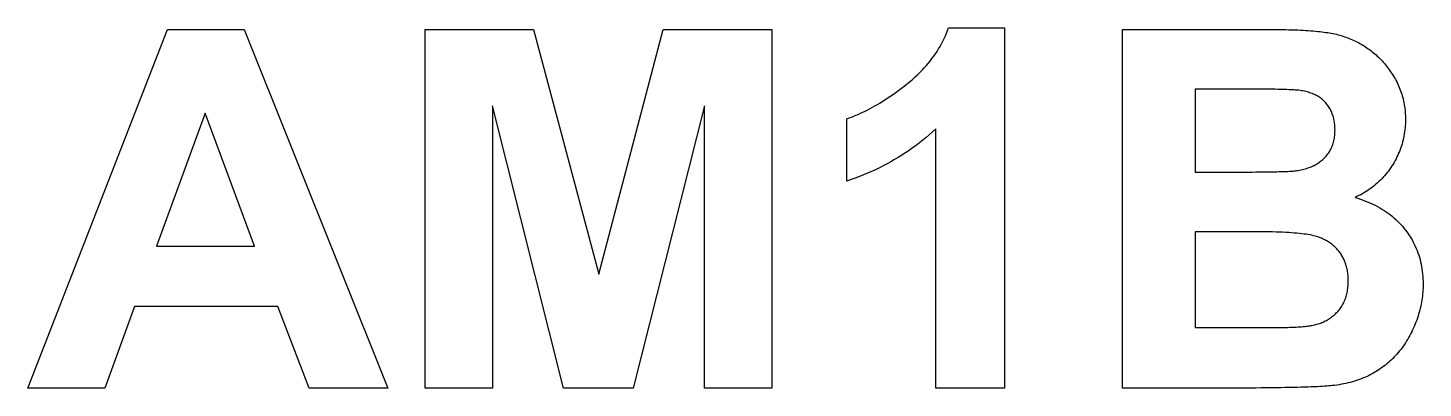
# Model space of a CAD drawing. Header units: millimetres. Extents: x 0 to 9.3, y 0 to 2.4.
import ezdxf

# ---------------------------------------------------------------- set-up
doc = ezdxf.new("R2010")
doc.units = ezdxf.units.MM
doc.layers.add('LASER_OUTLINE', color=7, linetype='Continuous')

msp = doc.modelspace()

# ---------------------------------------------------------------- linework, layer by layer
at = {"layer": 'LASER_OUTLINE'}
for points in [[(2.3984, 0), (1.8734, 0), (1.6647, 0.5429), (0.7092, 0.5429), (0.512, 0), (0, 0), (0.931, 2.3902), (1.4413, 2.3902)], [(2.6478, 0), (2.6478, 2.3902), (3.3701, 2.3902), (3.8038, 0.7598), (4.2326, 2.3902), (4.9565, 2.3902), (4.9565, 0), (4.5082, 0), (4.5082, 1.8815), (4.0337, 0), (3.569, 0), (3.0962, 1.8815), (3.0962, 0)], [(6.5071, 0), (6.0489, 0), (6.0489, 1.7266), (6.0278, 1.7073), (6.0064, 1.6883), (5.9847, 1.6698), (5.9627, 1.6518), (5.9404, 1.6341), (5.9178, 1.6169), (5.8948, 1.6001), (5.8716, 1.5837), (5.848, 1.5677), (5.8241, 1.5522), (5.7999, 1.5371), (5.7754, 1.5224), (5.7506, 1.5082), (5.7255, 1.4943), (5.7, 1.4809), (5.6743, 1.4679), (5.6482, 1.4554), (5.6218, 1.4432), (5.5952, 1.4315), (5.5682, 1.4202), (5.5409, 1.4094), (5.5132, 1.3989), (5.4853, 1.3889), (5.4571, 1.3793), (5.4571, 1.7951), (5.4721, 1.8002), (5.4872, 1.8056), (5.5024, 1.8114), (5.5177, 1.8176), (5.5331, 1.8241), (5.5487, 1.831), (5.5643, 1.8383), (5.5801, 1.8459), (5.5959, 1.8539), (5.6119, 1.8623), (5.628, 1.871), (5.6442, 1.8801), (5.6604, 1.8896), (5.6768, 1.8994), (5.6934, 1.9096), (5.71, 1.9201), (5.7267, 1.931), (5.7435, 1.9423), (5.7604, 1.954), (5.7775, 1.966), (5.7946, 1.9783), (5.8119, 1.9911), (5.8293, 2.0042), (5.8467, 2.0177), (5.864, 2.0314), (5.8809, 2.0454), (5.8973, 2.0595), (5.9132, 2.0738), (5.9286, 2.0883), (5.9436, 2.103), (5.9582, 2.1179), (5.9723, 2.133), (5.9859, 2.1482), (5.9991, 2.1637), (6.0118, 2.1793), (6.024, 2.1952), (6.0358, 2.2112), (6.0472, 2.2274), (6.0581, 2.2438), (6.0685, 2.2604), (6.0784, 2.2772), (6.0879, 2.2942), (6.097, 2.3113), (6.1056, 2.3287), (6.1137, 2.3462), (6.1214, 2.364), (6.1286, 2.3819), (6.1353, 2.4), (6.5071, 2.4)], [(7.2946, 2.3902), (8.25, 2.3902), (8.2734, 2.3902), (8.2963, 2.3901), (8.3187, 2.3898), (8.3406, 2.3896), (8.3619, 2.3892), (8.3828, 2.3887), (8.4032, 2.3882), (8.4231, 2.3876), (8.4425, 2.3869), (8.4614, 2.3861), (8.4797, 2.3853), (8.4976, 2.3843), (8.515, 2.3833), (8.5319, 2.3822), (8.5483, 2.381), (8.5641, 2.3797), (8.5795, 2.3784), (8.5944, 2.3769), (8.6088, 2.3754), (8.6226, 2.3738), (8.636, 2.3721), (8.6489, 2.3704), (8.6612, 2.3685), (8.6731, 2.3666), (8.6847, 2.3645), (8.6961, 2.3623), (8.7075, 2.3599), (8.7188, 2.3573), (8.7299, 2.3545), (8.741, 2.3515), (8.7519, 2.3484), (8.7628, 2.3451), (8.7735, 2.3416), (8.7842, 2.338), (8.7947, 2.3341), (8.8052, 2.3301), (8.8155, 2.3259), (8.8257, 2.3215), (8.8359, 2.317), (8.8459, 2.3122), (8.8559, 2.3073), (8.8657, 2.3022), (8.8754, 2.297), (8.8851, 2.2915), (8.8946, 2.2859), (8.904, 2.2801), (8.9133, 2.2741), (8.9226, 2.2679), (8.9317, 2.2616), (8.9406, 2.2551), (8.9495, 2.2484), (8.9582, 2.2416), (8.9668, 2.2345), (8.9753, 2.2273), (8.9836, 2.22), (8.9918, 2.2124), (8.9999, 2.2047), (9.0079, 2.1968), (9.0157, 2.1887), (9.0234, 2.1805), (9.031, 2.1721), (9.0385, 2.1635), (9.0458, 2.1548), (9.053, 2.1458), (9.0601, 2.1367), (9.067, 2.1275), (9.0738, 2.118), (9.0805, 2.1084), (9.0871, 2.0986), (9.0935, 2.0886), (9.0998, 2.0785), (9.106, 2.0682), (9.112, 2.0578), (9.1177, 2.0472), (9.1232, 2.0366), (9.1284, 2.0258), (9.1334, 2.0149), (9.1381, 2.004), (9.1425, 1.9929), (9.1467, 1.9817), (9.1507, 1.9704), (9.1544, 1.959), (9.1578, 1.9475), (9.161, 1.9359), (9.1639, 1.9242), (9.1666, 1.9124), (9.169, 1.9005), (9.1712, 1.8885), (9.1731, 1.8764), (9.1748, 1.8641), (9.1762, 1.8518), (9.1773, 1.8394), (9.1782, 1.8268), (9.1788, 1.8142), (9.1792, 1.8014), (9.1793, 1.7886), (9.1792, 1.7746), (9.1787, 1.7608), (9.1779, 1.747), (9.1768, 1.7334), (9.1754, 1.7198), (9.1737, 1.7064), (9.1716, 1.693), (9.1693, 1.6797), (9.1666, 1.6665), (9.1636, 1.6535), (9.1603, 1.6405), (9.1567, 1.6276), (9.1528, 1.6148), (9.1486, 1.6021), (9.144, 1.5895), (9.1391, 1.577), (9.1339, 1.5646), (9.1284, 1.5523), (9.1226, 1.5401), (9.1165, 1.5279), (9.1101, 1.5159), (9.1033, 1.504), (9.0962, 1.4922), (9.0889, 1.4804), (9.0812, 1.4689), (9.0733, 1.4576), (9.0652, 1.4465), (9.0569, 1.4356), (9.0484, 1.4251), (9.0396, 1.4147), (9.0306, 1.4046), (9.0214, 1.3947), (9.0119, 1.3851), (9.0023, 1.3758), (8.9924, 1.3666), (8.9823, 1.3577), (8.9719, 1.3491), (8.9614, 1.3407), (8.9506, 1.3325), (8.9396, 1.3246), (8.9284, 1.317), (8.9169, 1.3095), (8.9052, 1.3024), (8.8933, 1.2954), (8.8812, 1.2887), (8.8688, 1.2823), (8.8563, 1.2761), (8.8435, 1.2701), (8.8615, 1.2647), (8.8792, 1.2589), (8.8965, 1.2528), (8.9135, 1.2464), (8.9301, 1.2397), (8.9464, 1.2327), (8.9623, 1.2254), (8.9779, 1.2178), (8.9931, 1.2098), (9.008, 1.2016), (9.0225, 1.193), (9.0367, 1.1841), (9.0505, 1.1749), (9.064, 1.1654), (9.0771, 1.1556), (9.0899, 1.1455), (9.1023, 1.135), (9.1143, 1.1243), (9.126, 1.1132), (9.1374, 1.1019), (9.1484, 1.0902), (9.1591, 1.0782), (9.1694, 1.0659), (9.1793, 1.0533), (9.1889, 1.0404), (9.1981, 1.0273), (9.2069, 1.0141), (9.2152, 1.0007), (9.2232, 0.9871), (9.2307, 0.9733), (9.2378, 0.9593), (9.2446, 0.9451), (9.2509, 0.9307), (9.2568, 0.9162), (9.2623, 0.9015), (9.2674, 0.8865), (9.2721, 0.8714), (9.2764, 0.8561), (9.2802, 0.8407), (9.2837, 0.825), (9.2868, 0.8091), (9.2894, 0.7931), (9.2916, 0.7769), (9.2935, 0.7605), (9.2949, 0.7439), (9.2959, 0.7271), (9.2965, 0.7101), (9.2967, 0.6929), (9.2966, 0.6794), (9.2962, 0.6658), (9.2956, 0.6523), (9.2946, 0.6388), (9.2934, 0.6254), (9.292, 0.612), (9.2903, 0.5986), (9.2883, 0.5852), (9.2861, 0.5719), (9.2836, 0.5586), (9.2808, 0.5454), (9.2778, 0.5321), (9.2745, 0.5189), (9.2709, 0.5058), (9.2671, 0.4926), (9.263, 0.4795), (9.2587, 0.4665), (9.2541, 0.4534), (9.2492, 0.4404), (9.2441, 0.4274), (9.2387, 0.4145), (9.233, 0.4016), (9.2271, 0.3887), (9.2209, 0.3758), (9.2145, 0.3631), (9.2079, 0.3506), (9.2011, 0.3383), (9.1941, 0.3262), (9.1869, 0.3143), (9.1796, 0.3026), (9.172, 0.2912), (9.1642, 0.28), (9.1563, 0.269), (9.1481, 0.2582), (9.1398, 0.2476), (9.1312, 0.2372), (9.1225, 0.2271), (9.1136, 0.2171), (9.1045, 0.2074), (9.0952, 0.1979), (9.0857, 0.1886), (9.076, 0.1796), (9.0661, 0.1707), (9.0561, 0.162), (9.0458, 0.1536), (9.0353, 0.1454), (9.0247, 0.1374), (9.0139, 0.1296), (9.0028, 0.1221), (8.9916, 0.1148), (8.9801, 0.1077), (8.9684, 0.1009), (8.9565, 0.0943), (8.9444, 0.088), (8.9321, 0.0819), (8.9196, 0.0761), (8.9068, 0.0705), (8.8939, 0.0652), (8.8807, 0.0601), (8.8673, 0.0552), (8.8537, 0.0506), (8.8399, 0.0463), (8.8259, 0.0422), (8.8117, 0.0383), (8.7972, 0.0347), (8.7826, 0.0313), (8.7677, 0.0282), (8.7526, 0.0253), (8.7374, 0.0227), (8.7219, 0.0203), (8.7061, 0.0182), (8.6902, 0.0163), (8.6796, 0.0152), (8.6677, 0.0142), (8.6547, 0.0132), (8.6405, 0.0122), (8.6252, 0.0113), (8.6086, 0.0104), (8.5908, 0.0095), (8.5719, 0.0087), (8.5518, 0.0079), (8.5305, 0.0071), (8.508, 0.0064), (8.4844, 0.0057), (8.4595, 0.005), (8.4335, 0.0044), (8.4063, 0.0038), (8.3779, 0.0033), (8.3483, 0.0027), (8.3176, 0.0022), (8.2856, 0.0018), (8.2525, 0.0014), (8.2182, 0.001), (8.1827, 0.0006), (8.146, 0.0003), (8.1082, 0), (7.2946, 0)], [(7.7772, 1.9924), (7.7772, 1.4397), (8.0935, 1.4397), (8.1166, 1.4397), (8.139, 1.4397), (8.1607, 1.4398), (8.1816, 1.4399), (8.2017, 1.44), (8.2212, 1.4402), (8.2398, 1.4404), (8.2578, 1.4406), (8.275, 1.4408), (8.2915, 1.4411), (8.3072, 1.4414), (8.3221, 1.4417), (8.3364, 1.4421), (8.3499, 1.4424), (8.3626, 1.4429), (8.3746, 1.4433), (8.3859, 1.4438), (8.3964, 1.4443), (8.4062, 1.4448), (8.4153, 1.4453), (8.4236, 1.4459), (8.4311, 1.4465), (8.4379, 1.4472), (8.444, 1.4478), (8.4543, 1.4491), (8.4643, 1.4507), (8.4742, 1.4524), (8.4839, 1.4543), (8.4934, 1.4564), (8.5027, 1.4587), (8.5118, 1.4612), (8.5207, 1.4639), (8.5295, 1.4667), (8.5381, 1.4698), (8.5465, 1.4731), (8.5547, 1.4766), (8.5627, 1.4802), (8.5706, 1.4841), (8.5782, 1.4881), (8.5857, 1.4924), (8.593, 1.4968), (8.6001, 1.5015), (8.607, 1.5063), (8.6137, 1.5113), (8.6203, 1.5166), (8.6267, 1.522), (8.6329, 1.5276), (8.6389, 1.5334), (8.6446, 1.5394), (8.6502, 1.5456), (8.6555, 1.5519), (8.6605, 1.5583), (8.6653, 1.5649), (8.6699, 1.5717), (8.6742, 1.5786), (8.6783, 1.5857), (8.6821, 1.5929), (8.6856, 1.6003), (8.689, 1.6079), (8.6921, 1.6156), (8.6949, 1.6234), (8.6975, 1.6314), (8.6998, 1.6396), (8.7019, 1.6479), (8.7037, 1.6564), (8.7053, 1.665), (8.7067, 1.6738), (8.7078, 1.6828), (8.7087, 1.6919), (8.7093, 1.7011), (8.7097, 1.7105), (8.7098, 1.7201), (8.7097, 1.7293), (8.7094, 1.7383), (8.7088, 1.7472), (8.7081, 1.7559), (8.7071, 1.7645), (8.706, 1.7729), (8.7046, 1.7812), (8.703, 1.7894), (8.7012, 1.7974), (8.6992, 1.8053), (8.6969, 1.813), (8.6945, 1.8206), (8.6918, 1.828), (8.689, 1.8353), (8.6859, 1.8425), (8.6826, 1.8495), (8.6791, 1.8563), (8.6754, 1.863), (8.6715, 1.8696), (8.6673, 1.876), (8.663, 1.8823), (8.6584, 1.8884), (8.6536, 1.8944), (8.6486, 1.9003), (8.6434, 1.906), (8.638, 1.9114), (8.6324, 1.9167), (8.6266, 1.9219), (8.6206, 1.9268), (8.6144, 1.9315), (8.6079, 1.936), (8.6013, 1.9404), (8.5944, 1.9446), (8.5874, 1.9485), (8.5801, 1.9523), (8.5726, 1.9559), (8.5649, 1.9593), (8.5571, 1.9625), (8.549, 1.9656), (8.5407, 1.9684), (8.5322, 1.971), (8.5235, 1.9735), (8.5145, 1.9758), (8.5054, 1.9778), (8.4961, 1.9797), (8.4865, 1.9814), (8.4768, 1.9829), (8.4668, 1.9842), (8.4604, 1.9849), (8.453, 1.9855), (8.4447, 1.9861), (8.4355, 1.9867), (8.4253, 1.9873), (8.4142, 1.9878), (8.4021, 1.9883), (8.3891, 1.9888), (8.3752, 1.9892), (8.3604, 1.9896), (8.3446, 1.99), (8.3279, 1.9904), (8.3102, 1.9907), (8.2916, 1.991), (8.2721, 1.9912), (8.2516, 1.9915), (8.2302, 1.9917), (8.2079, 1.9919), (8.1847, 1.992), (8.1605, 1.9922), (8.1353, 1.9923), (8.1093, 1.9923), (8.0823, 1.9924), (8.0543, 1.9924)], [(1.5098, 0.9457), (1.1804, 1.8326), (0.8576, 0.9457)], [(7.7772, 1.0418), (7.7772, 0.4027), (8.2239, 0.4027), (8.2453, 0.4027), (8.2661, 0.4028), (8.2861, 0.4029), (8.3056, 0.4031), (8.3243, 0.4034), (8.3424, 0.4036), (8.3599, 0.404), (8.3766, 0.4043), (8.3927, 0.4048), (8.4082, 0.4053), (8.423, 0.4058), (8.4371, 0.4064), (8.4506, 0.407), (8.4633, 0.4077), (8.4755, 0.4084), (8.487, 0.4092), (8.4978, 0.4101), (8.5079, 0.411), (8.5174, 0.4119), (8.5262, 0.4129), (8.5344, 0.414), (8.5419, 0.415), (8.5487, 0.4162), (8.5549, 0.4174), (8.5638, 0.4191), (8.5725, 0.421), (8.5812, 0.4232), (8.5897, 0.4255), (8.598, 0.428), (8.6062, 0.4307), (8.6143, 0.4336), (8.6222, 0.4367), (8.63, 0.44), (8.6376, 0.4435), (8.6451, 0.4471), (8.6525, 0.451), (8.6597, 0.4551), (8.6668, 0.4594), (8.6738, 0.4638), (8.6806, 0.4685), (8.6873, 0.4733), (8.6938, 0.4784), (8.7002, 0.4836), (8.7065, 0.4891), (8.7126, 0.4947), (8.7186, 0.5005), (8.7245, 0.5066), (8.7302, 0.5128), (8.7357, 0.5192), (8.741, 0.5258), (8.746, 0.5325), (8.7508, 0.5395), (8.7554, 0.5466), (8.7598, 0.5539), (8.7639, 0.5614), (8.7678, 0.569), (8.7714, 0.5769), (8.7748, 0.5849), (8.778, 0.5931), (8.7809, 0.6014), (8.7836, 0.61), (8.7861, 0.6187), (8.7883, 0.6276), (8.7903, 0.6367), (8.7921, 0.6459), (8.7936, 0.6554), (8.7949, 0.665), (8.7959, 0.6748), (8.7968, 0.6848), (8.7974, 0.6949), (8.7977, 0.7053), (8.7978, 0.7158), (8.7977, 0.7247), (8.7975, 0.7335), (8.797, 0.7422), (8.7964, 0.7507), (8.7956, 0.7592), (8.7946, 0.7675), (8.7934, 0.7758), (8.792, 0.7839), (8.7905, 0.7919), (8.7888, 0.7998), (8.7869, 0.8076), (8.7848, 0.8152), (8.7825, 0.8228), (8.7801, 0.8302), (8.7774, 0.8375), (8.7746, 0.8447), (8.7716, 0.8518), (8.7685, 0.8588), (8.7651, 0.8657), (8.7616, 0.8725), (8.7579, 0.8791), (8.754, 0.8856), (8.7499, 0.8921), (8.7457, 0.8984), (8.7412, 0.9045), (8.7366, 0.9106), (8.7319, 0.9165), (8.727, 0.9222), (8.7219, 0.9279), (8.7167, 0.9333), (8.7113, 0.9387), (8.7057, 0.9438), (8.7, 0.9489), (8.6941, 0.9538), (8.6881, 0.9586), (8.6819, 0.9632), (8.6755, 0.9677), (8.669, 0.972), (8.6623, 0.9762), (8.6554, 0.9803), (8.6484, 0.9842), (8.6413, 0.9879), (8.6339, 0.9916), (8.6264, 0.9951), (8.6188, 0.9984), (8.611, 1.0016), (8.603, 1.0047), (8.5948, 1.0076), (8.5862, 1.0104), (8.5768, 1.0131), (8.5666, 1.0156), (8.5555, 1.0181), (8.5437, 1.0204), (8.5311, 1.0226), (8.5177, 1.0247), (8.5034, 1.0266), (8.4884, 1.0285), (8.4726, 1.0302), (8.456, 1.0318), (8.4385, 1.0333), (8.4203, 1.0347), (8.4013, 1.0359), (8.3814, 1.037), (8.3608, 1.038), (8.3393, 1.0389), (8.3171, 1.0397), (8.2941, 1.0404), (8.2702, 1.0409), (8.2456, 1.0413), (8.2201, 1.0416), (8.1939, 1.0418), (8.1668, 1.0418)]]:
    msp.add_lwpolyline(points, close=True, dxfattribs=at)

doc.saveas('drawing.dxf')
